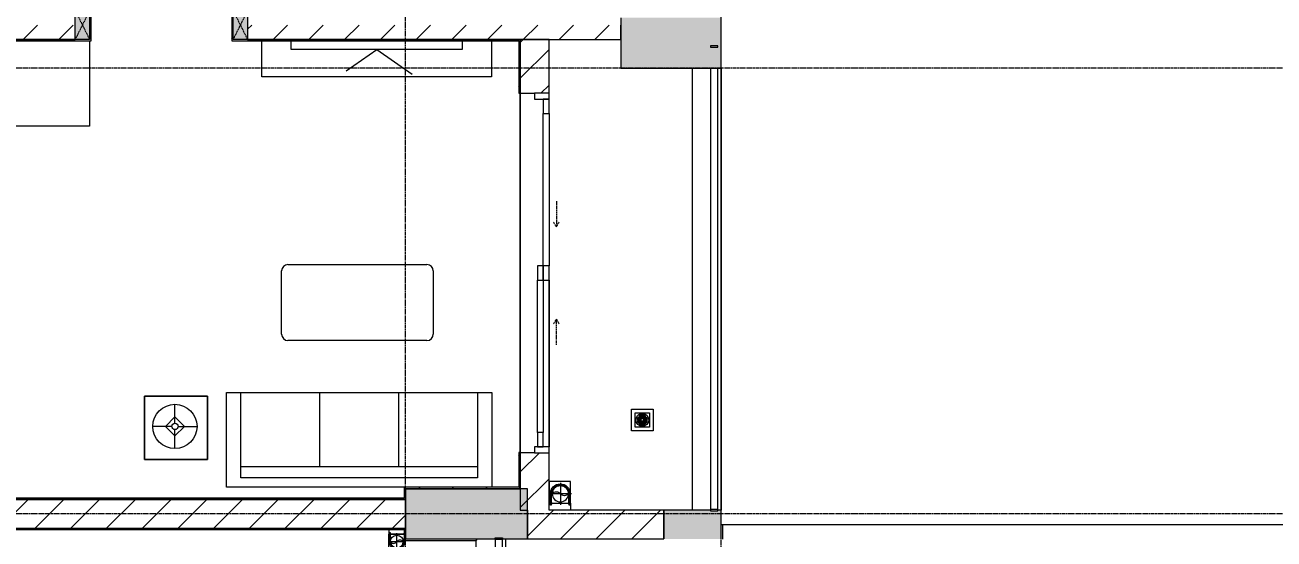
# Model space of a CAD drawing. Header units: millimetres. Extents: x -24439 to 198341, y -52871 to 149926.
# Drawn here: x 50103 to 58803, y 69762 to 73337 of the extents above; entities that cross this region are included whole.
import ezdxf

# ---------------------------------------------------------------- set-up
doc = ezdxf.new("R2010")
doc.units = ezdxf.units.MM
for name, pattern in [('Dash', [6, 3, -3]), ('Grid Line', [22.225, 12.7, -3.175, 3.175, -3.175]), ('IMPORT-CENTER _3_', [10.16, 6.35, -1.27, 1.27, -1.27])]:
    doc.linetypes.add(name, pattern=pattern)
for name, color, linetype, lineweight in [('0-1', 7, 'Continuous', 5), ('A-ANNO-DIMS', 211, 'Continuous', 9), ('A-ANNO-DIMS-220', 211, 'Continuous', 9), ('A-DOOR', 31, 'Continuous', 9), ('A-DOOR-FRAM', 31, 'Continuous', 9), ('A-DOOR-HDLN', 31, 'Dash', 9), ('A-FLOR', 192, 'Continuous', 9), ('A-FLOR-1', 9, 'Continuous', 9), ('A-FLOR-HRAL', 11, 'Continuous', 9), ('A-FLOR-HRAL-1', 9, 'Continuous', 9), ('A-WALL', 113, 'Continuous', 9), ('A-WALL-1', 253, 'Continuous', 18), ('A-WALL-3', 113, 'Continuous', 18), ('A-WALL-PATT-1', 10, 'Continuous', 9), ('A-WALL-PATT-2', 9, 'Continuous', 9), ('A-WALL-PATT-3', 111, 'Continuous', 9), ('G-IMPT', 8, 'Continuous', 9), ('G-IMPT-2', 8, 'IMPORT-CENTER _3_', 9), ('I-FURN', 30, 'Continuous', 9), ('I-FURN-1', 9, 'Continuous', 9), ('I-WALL-1', 253, 'Continuous', 18), ('M-EQPM', 50, 'Continuous', 9), ('S-COLS-1', 254, 'Continuous', 5), ('S-COLS-2', 253, 'Continuous', 18), ('S-COLS-3', 9, 'Continuous', 9), ('S-COLS-HDLN-1', 9, 'Dash', 9), ('S-GRID-1', 1, 'Grid Line', 9)]:
    doc.layers.add(name, color=color, linetype=linetype, lineweight=lineweight)
doc.styles.add('Arial_9', font='arial_0.ttf', dxfattribs={"width": 0.9, "height": 660})
doc.dimstyles.new('1_Dim_chi_tiet_khu_đất_2', dxfattribs={"dimscale": 304.8, "dimtxt": 673.371204, "dimasz": 0.866142, "dimexe": 0.721785, "dimexo": 0.0625, "dimgap": 0.072178, "dimtad": 1, "dimdec": 0, "dimrnd": 5, "dimzin": 0, "dimdsep": 46, "dimtxsty": 'Arial_9', "dimblk1": 'OBLIQUE', "dimblk2": 'OBLIQUE', "dimsah": 1, "dimcen": 0.09, "dimdle": 0.721785, "dimazin": 0, "dimtfac": 1, "dimtdec": 4, "dimtix": 1, "dimtmove": 0, "dimatfit": 3, "dimfxl": 2.165354, "dimfxlon": 1, "dimtvp": 1, "dimtolj": 1, "dimtzin": 0, "dimarcsym": 2})
pattern_1 = [(45, (0, 0), (-116.67262, 116.67262), [])]
pattern_2 = [(45, (0, 0), (-124.4508, 124.4508), [])]

# ---------------------------------------------------------------- blocks, each defined once
blk = doc.blocks.new('NCV_TKTC_KET CAU_rvt-1-TKCS_MB ĐỊNH VỊ CAO ĐỘ THIẾT KẾ')
at = {"layer": 'S-COLS-1'}
h = blk.add_hatch(color=256, dxfattribs=at)
h.paths.add_polyline_path([(54927.6, 73036.9), (54952.6, 73036.9), (54952.6, 73386.9), (54252.6, 73386.9), (54252.6, 73036.9), (54877.6, 73036.9)])
h.paths.add_polyline_path([(54927.6, 73181.9), (54877.6, 73181.9), (54877.6, 73191.9), (54927.6, 73191.9)])
for points in [[(53427.6, 69761.9), (53602.6, 69761.9), (53602.6, 70111.9), (52752.6, 70111.9), (52752.6, 69761.9), (53377.6, 69761.9), (53377.6, 69769), (53427.6, 69769)], [(54927.6, 69761.9), (54952.6, 69761.9), (54952.6, 69961.9), (54927.6, 69961.9), (54927.6, 69956.9), (54877.6, 69956.9), (54877.6, 69961.9), (54552.6, 69961.9), (54552.6, 69761.9), (54877.6, 69761.9)]]:
    blk.add_hatch(color=256, dxfattribs=at).paths.add_polyline_path(points)
at = {"layer": 'A-FLOR-1'}
blk.add_line((54952.6, 69761.9), (54952.6, 76536.9), dxfattribs=at)
at = {"layer": 'S-COLS-2'}
for p, q in [((54252.6, 73386.9), (54252.6, 73036.9)), ((54952.6, 73036.9), (54952.6, 73386.9)), ((54252.6, 73036.9), (54952.6, 73036.9)), ((52752.6, 70111.9), (52752.6, 69761.9)), ((53602.6, 70111.9), (52752.6, 70111.9)), ((53602.6, 69761.9), (53602.6, 70111.9)), ((54552.6, 69961.9), (54552.6, 69761.9)), ((54877.6, 69961.9), (54552.6, 69961.9)), ((54952.6, 69961.9), (54927.6, 69961.9)), ((54952.6, 69761.9), (54952.6, 69961.9)), ((52752.6, 69761.9), (53377.6, 69761.9)), ((53427.6, 69761.9), (53602.6, 69761.9))]:
    blk.add_line(p, q, dxfattribs=at)
blk = doc.blocks.new('Railing - 50 x 10mm-457210-TKCS_MB ĐỊNH VỊ CAO ĐỘ THIẾT KẾ')
at = {"layer": 'A-FLOR-HRAL-1'}
for p, q in [((25, 5), (-25, 5)), ((-25, 5), (-25, -5)), ((25, -5), (25, 5)), ((-25, -5), (25, -5))]:
    blk.add_line(p, q, dxfattribs=at)
blk = doc.blocks.new('Railing - Railing-641410-TKCS_MB ĐỊNH VỊ CAO ĐỘ THIẾT KẾ')
at = {"layer": 'A-FLOR-HRAL-1'}
for p, q in [((30469.2, 60498.3), (30469.2, 59383.3)), ((30519.2, 59383.3), (30519.2, 60498.3))]:
    blk.add_line(p, q, dxfattribs=at)
at = {"extrusion": (0, 0, -1), "zscale": -1}
for p in [(-30494.2, 60503.3), (-30494.2, 59378.3)]:
    blk.add_blockref('Railing - 50 x 10mm-457210-TKCS_MB ĐỊNH VỊ CAO ĐỘ THIẾT KẾ', p, dxfattribs=at)
blk = doc.blocks.new('Railing - Railing-769154-TKCS_MB ĐỊNH VỊ CAO ĐỘ THIẾT KẾ')
at = {"layer": 'A-FLOR-HRAL-1'}
for p, q in [((26444.1, 60576.2), (26454.1, 60566.2)), ((26454.1, 60566.2), (29834.1, 60566.2)), ((26454.1, 60491.2), (26454.1, 60566.2)), ((29844.1, 60576.2), (29834.1, 60566.2)), ((29834.1, 60566.2), (29834.1, 60491.2)), ((26254.1, 60491.2), (26244.1, 60501.2)), ((26254.1, 58986.2), (26254.1, 60491.2)), ((26254.1, 60491.2), (26454.1, 60491.2)), ((26444.1, 60501.2), (26454.1, 60491.2)), ((29844.1, 60501.2), (29834.1, 60491.2)), ((29834.1, 60491.2), (30334.1, 60491.2)), ((30344.1, 60501.2), (30334.1, 60491.2)), ((30334.1, 60491.2), (30334.1, 59386.2)), ((30334.1, 59386.2), (27234.1, 59386.2)), ((27234.1, 59386.2), (27244.1, 59376.2)), ((27234.1, 59386.2), (27234.1, 58986.3)), ((30344.1, 59376.2), (30334.1, 59386.2)), ((26244.1, 58976.2), (26254.1, 58986.2)), ((26294.1, 58986.2), (26254.1, 58986.2)), ((26294.1, 58986.2), (26294.1, 58976.2)), ((27194.1, 58976.3), (27194.1, 58986.3)), ((27234.1, 58986.3), (27194.1, 58986.3)), ((27244.1, 58976.3), (27234.1, 58986.3))]:
    blk.add_line(p, q, dxfattribs=at)
blk = doc.blocks.new('HE BEP A1 - HE BEP A 2-V126-TKCS_MB ĐỊNH VỊ CAO ĐỘ THIẾT KẾ')
at = {"layer": 'I-FURN'}
for p, q in [((0, 0), (662.4, 0)), ((0, -594.4), (0, 0)), ((662.4, 0), (662.4, -594.4)), ((662.4, 0), (662.4, -594.4)), ((3700, 0), (662.4, 0)), ((3175.6, -81.2), (2394, -81.2)), ((3700, -594.4), (3700, 0)), ((3700, -594.4), (3700, 0)), ((844.9, -120.7), (844.9, -476.9)), ((1706.9, -103.2), (862.4, -103.2)), ((877.9, -156.9), (1345.2, -156.9)), ((924.9, -128.9), (1298.3, -128.9)), ((1459, -129.9), (1644.4, -129.9)), ((1724.4, -476.9), (1724.4, -120.7)), ((2364, -483.2), (2364, -111.2)), ((2451.6, -118.3), (2484.1, -118.3)), ((2451.6, -122.3), (2451.6, -118.3)), ((2484.1, -122.3), (2451.6, -122.3)), ((2484.1, -118.3), (2484.1, -122.3)), ((3085.5, -118.3), (3085.5, -122.3)), ((3118, -118.3), (3085.5, -118.3)), ((3085.5, -122.3), (3118, -122.3)), ((3118, -122.3), (3118, -118.3)), ((3205.6, -483.2), (3205.6, -111.2)), ((871.5, -386.8), (871.5, -182.3)), ((871.5, -184.9), (1351.6, -184.9)), ((871.5, -212.9), (1351.6, -212.9)), ((871.5, -240.9), (1351.6, -240.9)), ((1351.6, -182.3), (1351.6, -386.8)), ((1405.6, -369.9), (1405.6, -183.2)), ((1697.8, -183.2), (1697.8, -369.9)), ((2471.8, -183.9), (2467.4, -188.3)), ((2467.4, -188.3), (2496.5, -217.4)), ((2500.9, -213), (2471.8, -183.9)), ((2496.5, -217.4), (2500.9, -213)), ((2689.3, -186.7), (2660.2, -215.8)), ((2660.2, -215.8), (2664.6, -220.2)), ((2664.6, -220.2), (2693.7, -191.1)), ((2693.7, -191.1), (2689.3, -186.7)), ((2875.9, -191.1), (2880.3, -186.7)), ((2905, -220.2), (2875.9, -191.1)), ((2880.3, -186.7), (2909.4, -215.8)), ((2909.4, -215.8), (2905, -220.2)), ((3068.7, -213), (3097.9, -183.9)), ((3073.1, -217.4), (3068.7, -213)), ((3102.3, -188.3), (3073.1, -217.4)), ((3097.9, -183.9), (3102.3, -188.3)), ((871.5, -268.9), (1351.6, -268.9)), ((871.5, -296.9), (1351.6, -296.9)), ((871.5, -324.9), (1351.6, -324.9)), ((1602.7, -313.4), (1523.8, -418.4)), ((1566.6, -443.1), (1618.1, -322.3)), ((1618.1, -322.3), (1602.7, -313.4)), ((871.5, -352.9), (1351.6, -352.9)), ((871.5, -380.9), (1351.6, -380.9)), ((876.4, -408.9), (1346.8, -408.9)), ((1644.4, -423.2), (1459, -423.2)), ((2470.1, -405.9), (2499.2, -376.7)), ((2474.5, -410.3), (2470.1, -405.9)), ((2503.6, -381.1), (2474.5, -410.3)), ((2499.2, -376.7), (2503.6, -381.1)), ((2663, -383.9), (2667.3, -379.5)), ((2692.1, -413), (2663, -383.9)), ((2667.3, -379.5), (2696.5, -408.6)), ((2696.5, -408.6), (2692.1, -413)), ((2902.3, -379.5), (2873.2, -408.6)), ((2873.2, -408.6), (2877.5, -413)), ((2877.5, -413), (2906.7, -383.9)), ((2906.7, -383.9), (2902.3, -379.5)), ((3070.4, -376.7), (3066, -381.1)), ((3066, -381.1), (3095.1, -410.3)), ((3099.5, -405.9), (3070.4, -376.7)), ((3095.1, -410.3), (3099.5, -405.9)), ((862.4, -494.4), (1706.9, -494.4)), ((1298.3, -440.1), (924.9, -440.1)), ((1541.1, -452.3), (1528.6, -445.1)), ((3175.6, -513.2), (2394, -513.2))]:
    blk.add_line(p, q, dxfattribs=at)
for centre, radius in [((2581.9, -298.5), 142.6), ((2581.9, -298.5), 131.3), ((2987.7, -298.5), 142.6), ((2987.7, -298.5), 131.3), ((2581.9, -298.5), 87.2), ((2581.9, -298.5), 43.6), ((2987.7, -298.5), 87.2), ((2987.7, -298.5), 43.6), ((1552.8, -316.6), 22.2), ((2581.9, -298.5), 30.9), ((2987.7, -298.5), 30.9), ((1485.9, -449.9), 17.8), ((1592.6, -449.9), 17.8)]:
    blk.add_circle(centre, radius, dxfattribs=at)
for centre, radius, start, end in [((2394, -111.2), 30, 90, 180), ((3175.6, -111.2), 30, 360, 90), ((862.4, -120.7), 17.5, 90, 180), ((924.9, -182.3), 53.3, 90, 180), ((1298.3, -182.3), 53.3, 0, 90), ((1459, -183.2), 53.3, 90, 180), ((1644.4, -183.2), 53.3, 0, 90), ((1706.9, -120.7), 17.5, 0, 90), ((2485.1, -120.7), 33.5, 163.94189, 180), ((2485.1, -120.7), 33.5, 180, 196.05811), ((2476.6, -118.2), 24.7, 145.20397, 163.94189), ((2476.6, -123.1), 24.7, 196.05811, 214.79603), ((2467.8, -120.3), 11.6, 9.71775, 170.28225), ((2467.8, -120.3), 11.6, 189.9102, 350.0898), ((2471.3, -114.5), 18.1, 120.79762, 145.20397), ((2471.3, -126.9), 18.1, 214.79603, 239.20238), ((2467.9, -108.8), 11.5, 90, 120.79762), ((2467.9, -132.6), 11.5, 239.20238, 270), ((2467.9, -108.8), 11.5, 59.20238, 90), ((2467.9, -132.6), 11.5, 270, 300.79762), ((2464.5, -114.5), 18.1, 34.79603, 59.20238), ((2464.5, -126.9), 18.1, 300.79762, 325.20397), ((2459.1, -118.2), 24.7, 16.05811, 34.79603), ((2459.1, -123.1), 24.7, 325.20397, 343.94189), ((2450.6, -120.7), 33.5, 0, 16.05811), ((2450.6, -120.7), 33.5, 343.94189, 0), ((3119, -120.7), 33.5, 163.94189, 180), ((3119, -120.7), 33.5, 180, 196.05811), ((3110.5, -118.2), 24.7, 145.20397, 163.94189), ((3110.5, -123.1), 24.7, 196.05811, 214.79603), ((3105.2, -114.5), 18.1, 120.79762, 145.20397), ((3105.2, -126.9), 18.1, 214.79603, 239.20238), ((3101.8, -120.3), 11.6, 9.71775, 170.28225), ((3101.8, -120.3), 11.6, 189.9102, 350.0898), ((3101.8, -108.8), 11.5, 90, 120.79762), ((3101.8, -132.6), 11.5, 239.20238, 270), ((3101.8, -108.8), 11.5, 59.20238, 90), ((3101.8, -132.6), 11.5, 270, 300.79762), ((3098.4, -114.5), 18.1, 34.79603, 59.20238), ((3098.4, -126.9), 18.1, 300.79762, 325.20397), ((3093, -118.2), 24.7, 16.05811, 34.79603), ((3093, -123.1), 24.7, 325.20397, 343.94189), ((3084.5, -120.7), 33.5, 0, 16.05811), ((3084.5, -120.7), 33.5, 343.94189, 0), ((924.9, -386.8), 53.3, 180, 270), ((1298.3, -386.8), 53.3, 270, 0), ((1459, -369.9), 53.3, 180, 270), ((1537.5, -429.7), 17.8, 140.53825, 240.0479), ((1644.4, -369.9), 53.3, 270, 0), ((862.4, -476.9), 17.5, 180, 270), ((1549.9, -436.9), 17.8, 240.0479, 339.46209), ((1706.9, -476.9), 17.5, 270, 0), ((2394, -483.2), 30, 180, 270), ((3175.6, -483.2), 30, 270, 0)]:
    blk.add_arc(centre, radius, start, end, dxfattribs=at)
at = {"layer": 'I-FURN-1'}
for p, q in [((0, 0), (3700, 0)), ((0, -594.4), (0, 0)), ((3700, 0), (3700, -594.4))]:
    blk.add_line(p, q, dxfattribs=at)
blk = doc.blocks.new('G1_SOF - BO TRU - 100x200-V116-TKCS_MB ĐỊNH VỊ CAO ĐỘ THIẾT KẾ')
at = {"layer": 'S-COLS-3'}
blk.add_hatch(color=256, dxfattribs=at).paths.add_polyline_path([(50, 100), (-50, 100), (-50, -100), (50, -100)])
at = {"layer": 'S-COLS-2'}
for p, q in [((-50, 100), (50, 100)), ((-50, -100), (-50, 100)), ((50, 100), (50, -100))]:
    blk.add_line(p, q, dxfattribs=at)
at = {"layer": 'S-COLS-HDLN-1'}
for p, q in [((50, -100), (-50, 100)), ((-50, -100), (50, 100))]:
    blk.add_line(p, q, dxfattribs=at)
blk = doc.blocks.new('G1_SOF - BO TRU - 100x200-V62-TKCS_MB ĐỊNH VỊ CAO ĐỘ THIẾT KẾ')
at = {"layer": 'S-COLS-3'}
blk.add_hatch(color=256, dxfattribs=at).paths.add_polyline_path([(-50, -100), (50, -100), (50, 100), (-50, 100)])
at = {"layer": 'S-COLS-2'}
for p, q in [((-50, 100), (50, 100)), ((-50, -100), (-50, 100)), ((50, 100), (50, -100)), ((50, -100), (-50, -100))]:
    blk.add_line(p, q, dxfattribs=at)
at = {"layer": 'S-COLS-HDLN-1'}
for p, q in [((50, -100), (-50, 100)), ((-50, -100), (50, 100))]:
    blk.add_line(p, q, dxfattribs=at)
blk = doc.blocks.new('LOBBY_SOFA_1 - LOBBY_SOFA_1-V129-TKCS_MB ĐỊNH VỊ CAO ĐỘ THIẾT KẾ')
at = {"layer": 'I-FURN'}
for p, q in [((-2172.3, 1064.5), (-2172.3, 1504.5)), ((-2128.3, 1548.5), (-1160.3, 1548.5)), ((-1116.3, 1504.5), (-1116.3, 1064.5)), ((-1160.3, 1020.5), (-2128.3, 1020.5)), ((-2688.2, 633.5), (-3128.2, 633.5)), ((-3128.2, 633.5), (-3128.2, 193.5)), ((-2688.2, 193.5), (-2688.2, 633.5)), ((-2556, 660), (-708, 660)), ((-2556, 0), (-2556, 660)), ((-2457, 66), (-2457, 660)), ((-1907, 143), (-1907, 660)), ((-1357, 143), (-1357, 660)), ((-807, 660), (-807, 66)), ((-708, 660), (-708, 0)), ((-2915.4, 445), (-2915.4, 577)), ((-2981.4, 423), (-2915.4, 489)), ((-2915.4, 489), (-2849.4, 423)), ((-2937.4, 423), (-3069.4, 423)), ((-2915.4, 357), (-2981.4, 423)), ((-2849.4, 423), (-2915.4, 357)), ((-2915.4, 269), (-2915.4, 401)), ((-2893.4, 423), (-2761.4, 423)), ((-3128.2, 193.5), (-2688.2, 193.5)), ((-807, 143), (-2457, 143)), ((-1320, 0), (-2556, 0)), ((-807, 66), (-2457, 66))]:
    blk.add_line(p, q, dxfattribs=at)
for radius in [154, 22]:
    blk.add_circle((-2915.4, 423), radius, dxfattribs=at)
for centre, start, end in [((-2128.3, 1504.5), 90, 180), ((-1160.3, 1504.5), 0, 90), ((-2128.3, 1064.5), 180, 270), ((-1160.3, 1064.5), 270, 0)]:
    blk.add_arc(centre, 44, start, end, dxfattribs=at)
at = {"layer": 'I-FURN-1'}
for p, q in [((-2172.3, 1064.5), (-2172.3, 1504.5)), ((-2128.3, 1548.5), (-1160.3, 1548.5)), ((-1116.3, 1504.5), (-1116.3, 1064.5)), ((-1160.3, 1020.5), (-2128.3, 1020.5)), ((-3128.2, 633.5), (-2688.2, 633.5)), ((-3128.2, 193.5), (-3128.2, 633.5)), ((-2688.2, 633.5), (-2688.2, 193.5)), ((-2556, 660), (-708, 660)), ((-2556, 0), (-2556, 660)), ((-708, 660), (-708, 0)), ((-2688.2, 193.5), (-3128.2, 193.5)), ((-1320, 0), (-2556, 0))]:
    blk.add_line(p, q, dxfattribs=at)
for centre, start, end in [((-2128.3, 1504.5), 90, 180), ((-1160.3, 1504.5), 0, 90), ((-2128.3, 1064.5), 180, 270), ((-1160.3, 1064.5), 270, 0)]:
    blk.add_arc(centre, 44, start, end, dxfattribs=at)
blk = doc.blocks.new('RES_BAN AN - RES_BAN AN-850636-TKCS_MB ĐỊNH VỊ CAO ĐỘ THIẾT KẾ')
at = {"layer": 'I-FURN-1'}
for p, q in [((0, 250), (1600, 250)), ((0, 0), (0, 250)), ((1600, 250), (1600, 0))]:
    blk.add_line(p, q, dxfattribs=at)
blk = doc.blocks.new('KE TIVI-2 - KE TIVI-2-850637-TKCS_MB ĐỊNH VỊ CAO ĐỘ THIẾT KẾ')
at = {"layer": 'I-FURN-1'}
for p, q in [((0, 60), (-245.7, 232.1)), ((213, 209.1), (0, 60)), ((-595.6, 60), (595.6, 60)), ((-595.6, 0), (-595.6, 60)), ((595.6, 60), (595.6, 0))]:
    blk.add_line(p, q, dxfattribs=at)
blk = doc.blocks.new('NCV_TKTC_TANG 1_rvt-1-TKCS_MB ĐỊNH VỊ CAO ĐỘ THIẾT KẾ')
at = {"layer": 'A-WALL-PATT-1'}
h = blk.add_hatch(dxfattribs=at)
h.set_pattern_fill('FP_2', color=256, style=0, pattern_type=2)
h.set_pattern_definition(pattern_2)
h.paths.add_polyline_path([(50141.7, 73236.9), (50452.6, 73236.9), (50452.6, 73336.9), (48652.6, 73336.9), (48652.6, 73236.9), (48931.3, 73236.9)])
h = blk.add_hatch(dxfattribs=at)
h.set_pattern_fill('FP_2', color=256, style=0, pattern_type=2)
h.set_pattern_definition(pattern_2)
h.paths.add_polyline_path([(53773, 73236.9), (54252.6, 73236.9), (54252.6, 73336.9), (51652.6, 73336.9), (51652.6, 73236.9), (52562.6, 73236.9)])
at = {"layer": 'A-WALL-PATT-2'}
h = blk.add_hatch(dxfattribs=at)
h.set_pattern_fill('FP_3', color=256, style=0, pattern_type=2)
h.set_pattern_definition(pattern_1)
h.paths.add_polyline_path([(50562.6, 73236.9), (50562.6, 74337), (50552.6, 74337), (50552.6, 73236.9)])
h.paths.add_polyline_path([(50552.6, 75137), (50562.6, 75137), (50562.6, 75437), (50552.6, 75437)])
h.paths.add_polyline_path([(50552.6, 76337), (50562.6, 76337), (50562.6, 76436.9), (50552.6, 76436.9), (50552.6, 76362)])
h = blk.add_hatch(dxfattribs=at)
h.set_pattern_fill('FP_3', color=256, style=0, pattern_type=2)
h.set_pattern_definition(pattern_1)
h.paths.add_polyline_path([(51542.6, 73226.9), (51552.6, 73226.9), (51552.6, 73436.9), (51542.6, 73436.9), (51542.6, 73236.9)])
h.paths.add_polyline_path([(51542.6, 74336.9), (51552.6, 74336.9), (51552.6, 76436.9), (51542.6, 76436.9), (51542.6, 74344.9)])
h = blk.add_hatch(dxfattribs=at)
h.set_pattern_fill('FP_3', color=256, style=0, pattern_type=2)
h.set_pattern_definition(pattern_1)
h.paths.add_polyline_path([(50562.6, 73226.9), (50562.6, 73236.9), (46762.6, 73236.9), (46762.6, 73226.9), (50552.6, 73226.9)])
h = blk.add_hatch(dxfattribs=at)
h.set_pattern_fill('FP_3', color=256, style=0, pattern_type=2)
h.set_pattern_definition(pattern_1)
h.paths.add_polyline_path([(53552.6, 73226.9), (53552.6, 73236.9), (51552.6, 73236.9), (51552.6, 73226.9), (53542.6, 73226.9)])
h = blk.add_hatch(dxfattribs=at)
h.set_pattern_fill('FP_3', color=256, style=0, pattern_type=2)
h.set_pattern_definition(pattern_1)
h.paths.add_polyline_path([(53552.6, 70121.9), (53552.6, 70362.4), (53542.6, 70362.4), (53542.6, 70121.9)])
h.paths.add_polyline_path([(53542.6, 72862.4), (53552.6, 72862.4), (53552.6, 73226.9), (53542.6, 73226.9)])
h = blk.add_hatch(dxfattribs=at)
h.set_pattern_fill('FP_3', color=256, style=0, pattern_type=2)
h.set_pattern_definition(pattern_1)
h.paths.add_polyline_path([(52742.6, 70036.9), (52742.6, 70046.9), (49362.6, 70046.9), (49362.6, 70036.9), (52562.6, 70036.9)])
h = blk.add_hatch(dxfattribs=at)
h.set_pattern_fill('FP_3', color=256, style=0, pattern_type=2)
h.set_pattern_definition(pattern_1)
h.paths.add_polyline_path([(52752.6, 70111.9), (53552.6, 70111.9), (53552.6, 70121.9), (52742.6, 70121.9), (52742.6, 70111.9)])
at = {"layer": 'A-FLOR-1'}
for p, q in [((53552.6, 70362.4), (53552.6, 72861.9)), ((53652.6, 72860.3), (53552.6, 72860.3)), ((53552.6, 72860.3), (53552.6, 70362.4)), ((53752.6, 70401.9), (53752.6, 71561.9))]:
    blk.add_line(p, q, dxfattribs=at)
at = {"layer": 'A-WALL-1'}
for p, q in [((54252.6, 73236.9), (54252.6, 73336.9)), ((48652.6, 73236.9), (50452.6, 73236.9)), ((51652.6, 73236.9), (54252.6, 73236.9))]:
    blk.add_line(p, q, dxfattribs=at)
at = {"layer": 'I-WALL-1'}
for p, q in [((50562.6, 73236.9), (50562.6, 74337)), ((51542.6, 73436.9), (51542.6, 73226.9)), ((46762.6, 73226.9), (50562.6, 73226.9)), ((50452.6, 73236.9), (48652.6, 73236.9)), ((50562.6, 73226.9), (50562.6, 73236.9)), ((51542.6, 73226.9), (51552.6, 73226.9)), ((51552.6, 73226.9), (53542.6, 73226.9)), ((53552.6, 73236.9), (51652.6, 73236.9)), ((53542.6, 73226.9), (53542.6, 72862.4)), ((53552.6, 73226.9), (53552.6, 73236.9)), ((53552.6, 72862.4), (53552.6, 73226.9)), ((53542.6, 72862.4), (53552.6, 72862.4)), ((53542.6, 70362.4), (53542.6, 70121.9)), ((53552.6, 70362.4), (53542.6, 70362.4)), ((53552.6, 70121.9), (53552.6, 70362.4)), ((52742.6, 70046.9), (49362.6, 70046.9)), ((49362.6, 70036.9), (52742.6, 70036.9)), ((53542.6, 70121.9), (52742.6, 70121.9)), ((52742.6, 70121.9), (52742.6, 70111.9)), ((52742.6, 70111.9), (52742.6, 70046.9)), ((52742.6, 70036.9), (52752.6, 70036.9)), ((52752.6, 70111.9), (53552.6, 70111.9)), ((52752.6, 70036.9), (52752.6, 70111.9)), ((53552.6, 70111.9), (53552.6, 70121.9))]:
    blk.add_line(p, q, dxfattribs=at)
at = {"layer": 'A-FLOR-HRAL-1'}
for name in ['Railing - Railing-769154-TKCS_MB ĐỊNH VỊ CAO ĐỘ THIẾT KẾ', 'Railing - Railing-641410-TKCS_MB ĐỊNH VỊ CAO ĐỘ THIẾT KẾ']:
    blk.add_blockref(name, (22908.5, 9260.7), dxfattribs=at)
at = {"layer": 'I-FURN-1', "rotation": 180}
for name, p in [('HE BEP A1 - HE BEP A 2-V126-TKCS_MB ĐỊNH VỊ CAO ĐỘ THIẾT KẾ', (50552.6, 72632.6)), ('RES_BAN AN - RES_BAN AN-850636-TKCS_MB ĐỊNH VỊ CAO ĐỘ THIẾT KẾ', (53352.9, 73226.9)), ('KE TIVI-2 - KE TIVI-2-850637-TKCS_MB ĐỊNH VỊ CAO ĐỘ THIẾT KẾ', (52552.9, 73226.9))]:
    blk.add_blockref(name, p, dxfattribs=at)
at = {"layer": 'I-FURN-1'}
blk.add_blockref('LOBBY_SOFA_1 - LOBBY_SOFA_1-V129-TKCS_MB ĐỊNH VỊ CAO ĐỘ THIẾT KẾ', (54062.6, 70121.9), dxfattribs=at)
at = {"layer": 'S-COLS-3', "rotation": 180}
for name, p in [('G1_SOF - BO TRU - 100x200-V62-TKCS_MB ĐỊNH VỊ CAO ĐỘ THIẾT KẾ', (50502.6, 73336.9)), ('G1_SOF - BO TRU - 100x200-V116-TKCS_MB ĐỊNH VỊ CAO ĐỘ THIẾT KẾ', (51602.6, 73336.9))]:
    blk.add_blockref(name, p, dxfattribs=at)
blk = doc.blocks.new('Railing - 50 x 10mm-1251311-TKCS_MB ĐỊNH VỊ CAO ĐỘ THIẾT KẾ')
at = {"layer": 'A-FLOR-HRAL'}
for p, q in [((25, 5), (-25, 5)), ((-25, 5), (-25, -5)), ((25, -5), (25, 5)), ((-25, -5), (25, -5))]:
    blk.add_line(p, q, dxfattribs=at)
blk = doc.blocks.new('Railing - Railing-1598455-TKCS_MB ĐỊNH VỊ CAO ĐỘ THIẾT KẾ')
at = {"layer": 'A-FLOR-HRAL'}
for p, q in [((54877.6, 73036.9), (54877.6, 69966.9)), ((54927.6, 69966.9), (54927.6, 73036.9))]:
    blk.add_line(p, q, dxfattribs=at)
for p in [(54902.6, 73186.9), (54902.6, 69961.9)]:
    blk.add_blockref('Railing - 50 x 10mm-1251311-TKCS_MB ĐỊNH VỊ CAO ĐỘ THIẾT KẾ', p)
blk = doc.blocks.new('TKTC_XREF_251221_MB TANG 1 - TKTC_XREF_260130_MB TANG 1_dwg_THU NUOC - THU NUOC-444531-TKCS_MB TẦNG 1-4202124-TKCS_MB ĐỊNH VỊ CAO ĐỘ THIẾT KẾ')
at = {"layer": 'M-EQPM'}
for p, q in [((-23.3, 10.8), (40.9, 10.8)), ((40.9, 4.8), (-23.3, 4.8)), ((-11, 23.3), (28.5, 23.3)), ((28.5, 17.3), (-11, 17.3)), ((-1.1, 35.6), (18.5, 35.6)), ((18.5, 29.6), (-1.1, 29.6)), ((-23.3, -13.6), (40.9, -13.6)), ((40.9, -19.6), (-23.3, -19.6)), ((-11, -26.1), (28.5, -26.1)), ((28.5, -32.1), (-11, -32.1)), ((-1.1, -38.5), (18.5, -38.5)), ((18.5, -44.5), (-1.1, -44.5))]:
    blk.add_line(p, q, dxfattribs=at)
at = {"layer": 'M-EQPM', "flags": 128}
for points in [[(83.7, -79.4), (83.7, 70.6), (-66.3, 70.6), (-66.3, -79.4)], [(58.7, -54.4), (58.7, 45.6), (-41.3, 45.6), (-41.3, -54.4)]]:
    blk.add_lwpolyline(points, close=True, dxfattribs=at)
for points in [[(-23.3, -1.2), (0.7, -1.2), (0.7, -7.2), (-23.3, -7.2)], [(40.9, -7.2), (16.7, -7.2), (16.7, -1.2), (40.9, -1.2)]]:
    blk.add_lwpolyline(points, dxfattribs=at)
at = {"layer": 'M-EQPM'}
for centre, radius, start, end in [((8.7, -4.4), 45, 360, 180), ((8.7, -4.4), 45, 360, 180), ((-23.3, 7.8), 3, 90, 270), ((-11, 20.3), 3, 90, 270), ((-1.1, 32.6), 3, 90, 270), ((18.5, 32.6), 3, 270, 90), ((28.5, 20.3), 3, 270, 90), ((40.9, 7.8), 3, 270, 90), ((8.7, -4.4), 45, 180, 360), ((8.7, -4.4), 45, 180, 360), ((-23.3, -4.2), 3, 90, 270), ((-23.3, -16.6), 3, 90, 270), ((-11, -29.1), 3, 90, 270), ((-1.1, -41.5), 3, 90, 270), ((18.5, -41.5), 3, 270, 90), ((28.5, -29.1), 3, 270, 90), ((40.9, -4.2), 3, 270, 90), ((40.9, -16.6), 3, 270, 90)]:
    blk.add_arc(centre, radius, start, end, dxfattribs=at)
blk = doc.blocks.new('TKTC_XREF_251221_MB TANG 1 - TKTC_XREF_260130_MB TANG 1_dwg_CUM U_DN100-4202115-TKCS_MB ĐỊNH VỊ CAO ĐỘ THIẾT KẾ')
at = {"layer": 'G-IMPT'}
blk.add_hatch(color=256, dxfattribs=at).paths.add_polyline_path([(0, -61), (0, -57), (14.8, -55.1), (28.5, -49.4), (40.3, -40.3), (49.4, -28.5), (55.1, -14.8), (57, 0), (55.1, 14.8), (49.4, 28.5), (40.3, 40.3), (28.5, 49.4), (14.8, 55.1), (0, 57), (0, 61), (15.8, 58.9), (35.4, 49), (43.1, 43.1), (52.8, 30.5), (58.9, 15.8), (61, 0), (58.9, -15.8), (52.8, -30.5), (43.1, -43.1), (30.5, -52.8), (15.8, -58.9)])
for p, q in [((-79.1, 66.6), (-79.1, 63.4)), ((-76.6, 66.6), (-76.6, 63.4)), ((-74.6, 66.6), (-74.6, 63.4)), ((-72.7, 69.3), (-72.7, 60.7)), ((-66.9, 67.9), (-71.7, 67.9)), ((-66.9, 62.1), (-71.7, 62.1)), ((-65, 69), (0, 69)), ((-79.1, -63.4), (-79.1, -66.6)), ((-76.6, -63.4), (-76.6, -66.6)), ((-74.6, -63.4), (-74.6, -66.6)), ((-72.7, -60.7), (-72.7, -69.3)), ((-66.9, -62.1), (-71.7, -62.1)), ((-66.9, -67.9), (-71.7, -67.9)), ((-65, -69), (0, -69))]:
    blk.add_line(p, q, dxfattribs=at)
at = {"layer": 'G-IMPT', "flags": 128}
for points in [[(-72.7, 67.6), (-78.1, 67.6), (-78.1, 62.4), (-72.7, 62.4)], [(-71.7, 59.2), (-66.9, 59.2), (-66.9, 70.8), (-71.7, 70.8)], [(-66.9, 70.8), (-66.9, 72.7), (-65, 72.7), (-65, 57.3), (-66.9, 57.3), (-66.9, 59.2)], [(-65, 61), (0, 61), (0, 57)], [(-72.7, -62.4), (-78.1, -62.4), (-78.1, -67.6), (-72.7, -67.6)], [(-71.7, -70.8), (-66.9, -70.8), (-66.9, -59.2), (-71.7, -59.2)], [(-66.9, -59.2), (-66.9, -57.3), (-65, -57.3), (-65, -72.7), (-66.9, -72.7), (-66.9, -70.8)], [(-65, -61), (0, -61), (0, -57)]]:
    blk.add_lwpolyline(points, dxfattribs=at)
at = {"layer": 'G-IMPT'}
for centre, radius, start, end in [((-78.1, 66.6), 0.96, 90, 180), ((-78.1, 63.4), 0.96, 180, 270), ((-71.1, 69.3), 1.56, 112.61986, 247.38014), ((-67.9, 65), 4.8, 143.1301, 216.8699), ((-71.1, 60.7), 1.56, 112.61986, 247.38014), ((0, 0), 69, 270, 90), ((0, 0), 61, 270, 90), ((0, 0), 57, 270, 90), ((-78.1, -63.4), 0.96, 90, 180), ((-78.1, -66.6), 0.96, 180, 270), ((-71.1, -60.7), 1.56, 112.61986, 247.38014), ((-67.9, -65), 4.8, 143.1301, 216.8699), ((-71.1, -69.3), 1.56, 112.61986, 247.38014)]:
    blk.add_arc(centre, radius, start, end, dxfattribs=at)
blk = doc.blocks.new('TKTC_XREF_251221_MB TANG 1 - TKTC_XREF_260130_MB TANG 1_dwg_$cc-4202121-TKCS_MB ĐỊNH VỊ CAO ĐỘ THIẾT KẾ')
at = {"layer": 'G-IMPT'}
blk.add_circle((0, 0), 0.5, dxfattribs=at)
for centre, radius, start, end in [((0, 0), 0.5, 90, 270), ((0.188, 0.25), 0.313, 126.8699, 233.1301), ((-0.188, -0.25), 0.313, 306.8699, 53.1301)]:
    blk.add_arc(centre, radius, start, end, dxfattribs=at)
at = {"layer": 'G-IMPT-2'}
for p, q in [((-0.673, 0), (0.673, 0)), ((0, -0.673), (0, 0.673))]:
    blk.add_line(p, q, dxfattribs=at)
blk = doc.blocks.new('TKTC_XREF_251221_MB TANG 1 - TKTC_XREF_260130_MB TANG 1_dwg_CUM U_DN100-V216-TKCS_MB ĐỊNH VỊ CAO ĐỘ THIẾT KẾ')
at = {"layer": 'G-IMPT'}
blk.add_hatch(color=256, dxfattribs=at).paths.add_polyline_path([(61, 0), (59, -16), (53, -31), (43, -43), (30, -53), (16, -59), (0, -61), (0, -57), (15, -55), (28, -49), (40, -40), (49, -29), (55, -15), (57, 0), (55, 15), (49, 28), (40, 40), (28, 49), (15, 55), (0, 57), (0, 61), (16, 59), (30, 53), (43, 43), (53, 30), (59, 16)])
for p, q in [((-79, 67), (-79, 63)), ((-77, 67), (-77, 63)), ((-75, 67), (-75, 63)), ((-73, 69), (-73, 61)), ((-67, 68), (-72, 68)), ((-67, 62), (-72, 62)), ((-65, 69), (0, 69)), ((-67, -59), (-72, -59)), ((-10, -69), (0, -69))]:
    blk.add_line(p, q, dxfattribs=at)
at = {"layer": 'G-IMPT', "flags": 128}
for points in [[(-73, 68), (-78, 68), (-78, 62), (-73, 62)], [(-72, 59), (-67, 59), (-67, 71), (-72, 71)], [(-67, 71), (-67, 73), (-65, 73), (-65, 57), (-67, 57), (-67, 59)], [(-65, 61), (0, 61), (0, 57)], [(-67, -59), (-67, -57), (-65, -57), (-65, -61)], [(-10, -61), (0, -61), (0, -57)]]:
    blk.add_lwpolyline(points, dxfattribs=at)
at = {"layer": 'G-IMPT'}
for centre, radius, start, end in [((-78, 67), 0.96, 90, 180), ((-78, 63), 0.96, 180, 270), ((-71, 69), 1.56, 112.6199, 247.3801), ((-68, 65), 4.8, 143.1301, 216.8699), ((-71, 61), 1.56, 112.6199, 247.3801), ((0, 0), 69, 270, 90), ((0, 0), 61, 270, 90), ((0, 0), 57, 270, 90), ((-71, -61), 1.56, 112.6199, 247.3801)]:
    blk.add_arc(centre, radius, start, end, dxfattribs=at)
blk = doc.blocks.new('TKTC_XREF_251221_MB TANG 1 - TKTC_XREF_260130_MB TANG 1_dwg_$cc-4202114-TKCS_MB ĐỊNH VỊ CAO ĐỘ THIẾT KẾ')
at = {"layer": 'G-IMPT'}
blk.add_circle((0, 0), 0.5, dxfattribs=at)
for centre, radius, start, end in [((0, 0), 0.5, 90, 270), ((0.188, 0.25), 0.313, 126.8699, 233.1301), ((-0.188, -0.25), 0.313, 306.8699, 53.1301)]:
    blk.add_arc(centre, radius, start, end, dxfattribs=at)
at = {"layer": 'G-IMPT-2'}
for p, q in [((-0.673, 0), (0.673, 0)), ((0, -0.673), (0, 0.673))]:
    blk.add_line(p, q, dxfattribs=at)
blk = doc.blocks.new('TKTC_XREF_251221_MB TANG 1 - TKTC_XREF_260130_MB TANG 1_dwg-4202109-TKCS_MB ĐỊNH VỊ CAO ĐỘ THIẾT KẾ')
at = {"layer": 'G-IMPT'}
for p, q in [((-150514.9, -331519.7), (-150514.9, -331551.3)), ((-150514.9, -331551.3), (-150409.1, -331551.3)), ((-149699, -332711.3), (-149699, -331584.7))]:
    blk.add_line(p, q, dxfattribs=at)
at = {"layer": 'G-IMPT', "flags": 128}
blk.add_lwpolyline([(-149248.6, -331334.8), (-149248.6, -331185.1), (-149398.9, -331185.1), (-149398.9, -331334.8)], close=True, dxfattribs=at)
for points in [[(-149399.1, -331384.7), (-149398.8, -331334.9), (-149248.3, -331334.9), (-149248.7, -331384.6), (-149399.1, -331384.6)], [(-150409.1, -331551.3), (-150516.7, -331551.3), (-150516.7, -331671.3)]]:
    blk.add_lwpolyline(points, dxfattribs=at)
at = {"extrusion": (0, 0, -1), "zscale": -1}
blk.add_blockref('TKTC_XREF_251221_MB TANG 1 - TKTC_XREF_260130_MB TANG 1_dwg_THU NUOC - THU NUOC-444531-TKCS_MB TẦNG 1-4202124-TKCS_MB ĐỊNH VỊ CAO ĐỘ THIẾT KẾ', (148740.4, -330752), dxfattribs=at)
at = {"extrusion": (0, 0, -1)}
for name, p, xscale, yscale, zscale, rotation in [('TKTC_XREF_251221_MB TANG 1 - TKTC_XREF_260130_MB TANG 1_dwg_$cc-4202121-TKCS_MB ĐỊNH VỊ CAO ĐỘ THIẾT KẾ', (149320.1, -331269.8), 113.7150000000073, 113.7150000000073, -113.7150000000073, 269.9990086637467), ('TKTC_XREF_251221_MB TANG 1 - TKTC_XREF_260130_MB TANG 1_dwg_CUM U_DN100-4202115-TKCS_MB ĐỊNH VỊ CAO ĐỘ THIẾT KẾ', (149321, -331269.8), 0.9975000000000006, 0.9975000000000006, -0.9975000000000006, 90.00099133829468), ('TKTC_XREF_251221_MB TANG 1 - TKTC_XREF_260130_MB TANG 1_dwg_CUM U_DN100-V216-TKCS_MB ĐỊNH VỊ CAO ĐỘ THIẾT KẾ', (150457.3, -331602.7), 0.7894736842105242, 0.7894736842105242, -0.7894736842105242, 269.9999999984438)]:
    blk.add_blockref(name, p, dxfattribs=dict(at, xscale=xscale, yscale=yscale, zscale=zscale, rotation=rotation))
at = {"xscale": 90.00000000005122, "yscale": 90.00000000005122, "zscale": 90.00000000005122, "rotation": 90.37402677993775}
blk.add_blockref('TKTC_XREF_251221_MB TANG 1 - TKTC_XREF_260130_MB TANG 1_dwg_$cc-4202114-TKCS_MB ĐỊNH VỊ CAO ĐỘ THIẾT KẾ', (-150459.1, -331604.2), dxfattribs=at)
blk = doc.blocks.new('TKTC_XREF_251221_MB TANG 1 - TKTC_XREF_251221_MB TANG 1-2038492-TKCS_MB ĐỊNH VỊ CAO ĐỘ THIẾT KẾ')
blk.add_blockref('TKTC_XREF_251221_MB TANG 1 - TKTC_XREF_260130_MB TANG 1_dwg-4202109-TKCS_MB ĐỊNH VỊ CAO ĐỘ THIẾT KẾ', (169499.1, 384109.7))
blk = doc.blocks.new('DEG_02-DEG_03 - DEG_02-2500x2400mm-CỬA ĐI 02 CÁNH TRƯỢT-625766-TKCS_MB ĐỊNH VỊ CAO ĐỘ THIẾT KẾ')
at = {"layer": 'A-DOOR'}
for p, q in [((-1110, 100), (-1210, 100)), ((-1210, 100), (-1210, 60)), ((-1110, 60), (-1110, 100)), ((-1110, 100), (-50, 100)), ((50, 100), (-50, 100)), ((-50, 100), (-50, 60)), ((50, 60), (50, 100)), ((-1210, 60), (-1110, 60)), ((-50, 60), (-1110, 60)), ((50, 60), (-50, 60)), ((-50, 60), (-50, 20)), ((-50, 60), (50, 60)), ((-50, 20), (50, 20)), ((50, 20), (50, 60)), ((50, 60), (1110, 60)), ((1110, 20), (50, 20)), ((1210, 60), (1110, 60)), ((1110, 60), (1110, 20)), ((1110, 20), (1210, 20)), ((1210, 20), (1210, 60))]:
    blk.add_line(p, q, dxfattribs=at)
at = {"layer": 'A-DOOR-FRAM'}
for p, q in [((-1210, 100), (-1250, 100)), ((-1250, 100), (-1250, 0)), ((-1210, 0), (-1210, 100)), ((1250, 100), (1210, 100)), ((1210, 100), (1210, 0)), ((1250, 0), (1250, 100)), ((-1250, 0), (-1210, 0)), ((1210, 0), (1250, 0))]:
    blk.add_line(p, q, dxfattribs=at)
at = {"layer": 'A-DOOR-HDLN'}
for p, q in [((-500.4, 151.1), (-320.4, 151.1)), ((-320.4, 151.1), (-355, 171.1)), ((-320.4, 151.1), (-355, 131.1)), ((320.4, 151.1), (355, 171.1)), ((320.4, 151.1), (355, 131.1)), ((500.4, 151.1), (320.4, 151.1))]:
    blk.add_line(p, q, dxfattribs=at)
blk = doc.blocks.new('DIMBLOCK1-TKCS_MB ĐỊNH VỊ CAO ĐỘ THIẾT KẾ')
at = {"layer": 'A-ANNO-DIMS-220'}
for p, q in [((59183.1, 69981.9), (59183.1, 64041.9)), ((59843.1, 69761.9), (58963.1, 69761.9)), ((59183.1, 69761.9), (59843.1, 69761.9)), ((59843.1, 64261.9), (58963.1, 64261.9)), ((59183.1, 64261.9), (59843.1, 64261.9))]:
    blk.add_line(p, q, dxfattribs=at)
at = {"layer": 'A-ANNO-DIMS-220', "lineweight": 25}
for p, q in [((59183.1, 69761.9), (59051.1, 69893.9)), ((59183.1, 69761.9), (59315.1, 69629.9)), ((59183.1, 64261.9), (59051.1, 64393.9)), ((59183.1, 64261.9), (59315.1, 64129.9))]:
    blk.add_line(p, q, dxfattribs=at)
at = {"layer": 'A-ANNO-DIMS-220', "color": 0, "insert": (58304.2, 66100.3), "char_height": 660, "width": 2187.938, "attachment_point": 1, "rotation": 90, "line_spacing_factor": 0.941778, "style": 'Arial_9'}
blk.add_mtext('5500', dxfattribs=at)
blk = doc.blocks.new('_Oblique')
at = {"color": 0, "linetype": 'ByBlock', "lineweight": -2}
blk.add_line((-0.5, -0.5), (0.5, 0.5), dxfattribs=at)

msp = doc.modelspace()

# ---------------------------------------------------------------- hatches: boundary and pattern name
at = {"layer": 'A-WALL-PATT-3'}
h = msp.add_hatch(dxfattribs=at)
h.set_pattern_fill('FP_1', color=256, style=0, pattern_type=2)
h.set_pattern_definition(pattern_2)
h.paths.add_polyline_path([(53552.6, 69961.9), (53752.6, 69961.9), (53752.6, 70361.9), (53552.6, 70361.9)])
h.paths.add_polyline_path([(53752.6, 72861.9), (53752.6, 73236.9), (53552.6, 73236.9), (53552.6, 72861.9), (53652.6, 72861.9)])
h = msp.add_hatch(dxfattribs=at)
h.set_pattern_fill('FP_1', color=256, style=0, pattern_type=2)
h.set_pattern_definition(pattern_2)
h.paths.add_polyline_path([(50141.7, 69836.9), (52752.6, 69836.9), (52752.6, 70036.9), (49352.6, 70036.9), (49352.6, 69836.9)])
h = msp.add_hatch(dxfattribs=at)
h.set_pattern_fill('FP_1', color=256, style=0, pattern_type=2)
h.set_pattern_definition(pattern_2)
h.paths.add_polyline_path([(53773, 69761.9), (54552.6, 69761.9), (54552.6, 69961.9), (53602.6, 69961.9), (53602.6, 69761.9)])

# ---------------------------------------------------------------- linework, layer by layer
at = {"layer": 'A-FLOR'}
msp.add_line((54952.6, 69861.8), (54962.6, 69861.8), dxfattribs=at)
at = {"layer": 'A-WALL'}
for p, q in [((54752.6, 69961.9), (54752.6, 73036.9)), ((54952.6, 73036.9), (54952.6, 69961.9)), ((53552.6, 70362.4), (53552.6, 72861.9)), ((53752.6, 71561.9), (53752.6, 70401.9)), ((54962.6, 69861.8), (60152.6, 69861.8)), ((54962.6, 69761.8), (54962.6, 69861.8))]:
    msp.add_line(p, q, dxfattribs=at)
at = {"layer": 'A-WALL-3'}
for p, q in [((53552.6, 73236.9), (53552.6, 72861.9)), ((53752.6, 73236.9), (53552.6, 73236.9)), ((53752.6, 72861.9), (53752.6, 73236.9)), ((53552.6, 72861.9), (53652.6, 72861.9)), ((53552.6, 70361.9), (53552.6, 69961.9)), ((53652.6, 70361.9), (53552.6, 70361.9)), ((53752.6, 69961.9), (53752.6, 70361.9)), ((52752.6, 70036.9), (49352.6, 70036.9)), ((52752.6, 69836.9), (52752.6, 70036.9)), ((53552.6, 69961.9), (53602.6, 69961.9)), ((53602.6, 69961.9), (53602.6, 69761.9)), ((54552.6, 69961.9), (53752.6, 69961.9)), ((54552.6, 69761.9), (54552.6, 69961.9)), ((49352.6, 69836.9), (52752.6, 69836.9)), ((53602.6, 69761.9), (54552.6, 69761.9))]:
    msp.add_line(p, q, dxfattribs=at)
at = {"layer": 'S-GRID-1'}
for p, q in [((52752.6, 20960.6), (52752.6, 80482.7)), ((54952.6, 20960.6), (54952.6, 80482.7)), ((131551.8, 73036.9), (29351.8, 73036.9)), ((131551.8, 69936.9), (29351.8, 69936.9))]:
    msp.add_line(p, q, dxfattribs=at)

# ---------------------------------------------------------------- block references
at = {"layer": '0-1'}
for name in ['NCV_TKTC_KET CAU_rvt-1-TKCS_MB ĐỊNH VỊ CAO ĐỘ THIẾT KẾ', 'NCV_TKTC_TANG 1_rvt-1-TKCS_MB ĐỊNH VỊ CAO ĐỘ THIẾT KẾ']:
    msp.add_blockref(name, (0, 0), dxfattribs=at)
at = {"layer": 'A-DOOR', "rotation": 269.9999999999998}
msp.add_blockref('DEG_02-DEG_03 - DEG_02-2500x2400mm-CỬA ĐI 02 CÁNH TRƯỢT-625766-TKCS_MB ĐỊNH VỊ CAO ĐỘ THIẾT KẾ', (53652.6, 71611.9), dxfattribs=at)
at = {"layer": 'A-FLOR-HRAL'}
msp.add_blockref('Railing - Railing-1598455-TKCS_MB ĐỊNH VỊ CAO ĐỘ THIẾT KẾ', (0, 0), dxfattribs=at)
at = {"layer": 'M-EQPM'}
msp.add_blockref('TKTC_XREF_251221_MB TANG 1 - TKTC_XREF_251221_MB TANG 1-2038492-TKCS_MB ĐỊNH VỊ CAO ĐỘ THIẾT KẾ', (33652.6, 17236.9), dxfattribs=at)

# ---------------------------------------------------------------- dimensions: what is measured, and where the dimension line sits
at = {"layer": 'A-ANNO-DIMS'}
dim = msp.add_linear_dim(base=(59183.1, 64261.9), p1=(59843.1, 69761.9), p2=(59843.1, 64261.9), angle=90, dimstyle='1_Dim_chi_tiet_khu_đất_2', override={"dimpost": '<>', "dimfxl": 5500}, dxfattribs=at)
dim.commit()
dim.dimension.update_dxf_attribs({"geometry": 'DIMBLOCK1-TKCS_MB ĐỊNH VỊ CAO ĐỘ THIẾT KẾ', "text_midpoint": (58824.1, 67011.9)})

doc.saveas('drawing.dxf')
